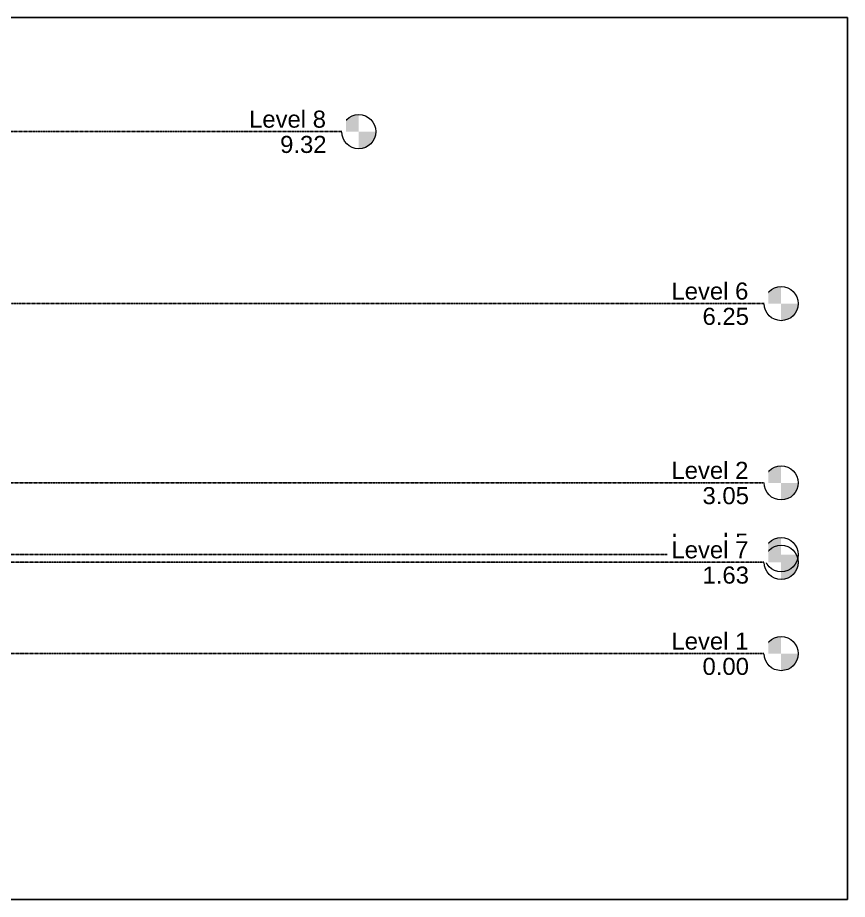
# Model space of a CAD drawing. Header units: millimetres. Extents: x -9575 to 27274, y -4387 to 11354.
# Drawn here: x 12464 to 27274, y -4387 to 11354 of the extents above; entities that cross this region are included whole.
import ezdxf

# ---------------------------------------------------------------- set-up
doc = ezdxf.new("R2010")
doc.units = ezdxf.units.MM
doc.linetypes.add('Grid Line 1_2_', pattern=[22.225, 12.7, -3.175, 3.175, -3.175])
doc.layers.add('A-FLOR-LEVL', color=51, linetype='Continuous', lineweight=9)
doc.styles.add('Arial', font='arial.ttf', dxfattribs={"height": 304.7999999999997})

# ---------------------------------------------------------------- blocks, each defined once
blk = doc.blocks.new('Level - Level Head - Circle-50818-North')
at = {"layer": 'A-FLOR-LEVL'}
h = blk.add_hatch(color=256, dxfattribs=at)
edge = h.paths.add_edge_path()
edge.add_line((26092.27321254003, 9.201507661207015e-13), (25787.47321254003, 9.201507661207015e-13))
edge.add_arc((26092.27321254003, -1.889807256774787e-14), 304.799999999999, 90.00000000000028, 180.0000000000003, ccw=False)
edge.add_line((26092.27321254003, 304.7999999999998), (26092.27321254003, 9.094947017729282e-13))
h = blk.add_hatch(color=256, dxfattribs=at)
edge = h.paths.add_edge_path()
edge.add_line((26092.27321254003, -304.7999999999998), (26092.27321254003, -1.364242052659392e-12))
edge.add_line((26092.27321254003, -1.370503710518278e-12), (26397.07321254003, -1.370503710518278e-12))
edge.add_arc((26092.27321254003, 0), 304.7999999999992, 269.99999999999994, 359.9999999999998, ccw=False)
blk.add_circle((26092.27321254003, 0), 304.7999999999993, dxfattribs=at)

msp = doc.modelspace()

# ---------------------------------------------------------------- block references
for p in [(-7539.427774336767, 9317.868523541767), (0, 6248.399999999519), (0, 3047.999999999104), (0, 1767.147675715399), (0, 0)]:
    msp.add_blockref('Level - Level Head - Circle-50818-North', p)

# ---------------------------------------------------------------- next in the draw order: texts
at = {"char_height": 304.7999999999997, "width": 1654.682999999998, "attachment_point": 1, "style": 'Arial', "bg_fill": 3, "box_fill_scale": 1.25, "bg_fill_color": 256, "bg_fill_true_color": 13158600, "bg_fill_transparency": 0}
for s, insert in [('Level 8', (16594.63046630842, 9693.818424903558)), ('Level 6', (24134.05824064517, 6624.349901361311)), ('Level 2', (24134.05824064508, 3423.949901360895)), ('Level 5', (24134.05824064516, 2143.09757707719)), ('Level 1', (24134.05824064517, 375.9499013617911))]:
    msp.add_mtext(s, dxfattribs=dict(at, insert=insert))

# ---------------------------------------------------------------- next in the draw order: texts
at = {"char_height": 304.7999999999997, "width": 1000.505999999999, "attachment_point": 1, "style": 'Arial', "bg_fill": 3, "box_fill_scale": 1.25, "bg_fill_color": 256, "bg_fill_true_color": 13158600, "bg_fill_transparency": 0}
for s, insert in [('9.32', (17149.08488509433, 9242.654629372939)), ('6.25', (24688.51265943108, 6173.186105830692)), ('3.05', (24688.51265943099, 2972.786105830276)), ('1.77', (24688.51265943107, 1691.933781546571)), ('0.00', (24688.51265943108, -75.21389416882765))]:
    msp.add_mtext(s, dxfattribs=dict(at, insert=insert))

# ---------------------------------------------------------------- next in the draw order: linework, layer by layer
at = {"linetype": 'Grid Line 1_2_'}
for p, q in [((-5274.253772695723, 9317.868523541774), (18248.04543820329, 9317.868523541772)), ((-5592.014997899376, 6248.399999999524), (25787.47321254005, 6248.399999999524)), ((8306.412343467651, 3047.999999999287), (25787.47321253996, 3047.999999999106)), ((10501.81076725963, 1767.1476757154), (25787.47321254003, 1767.1476757154)), ((10501.81076725963, 0), (25787.47321254005, 0))]:
    msp.add_line(p, q, dxfattribs=at)

# ---------------------------------------------------------------- next in the draw order: block references
msp.add_blockref('Level - Level Head - Circle-50818-North', (0, 1629.601060797341))

# ---------------------------------------------------------------- next in the draw order: texts
at = {"insert": (24134.05824064504, 2005.550962159132), "char_height": 304.7999999999997, "width": 1654.682999999998, "attachment_point": 1, "style": 'Arial', "bg_fill": 3, "box_fill_scale": 1.25, "bg_fill_color": 256, "bg_fill_true_color": 13158600, "bg_fill_transparency": 0}
msp.add_mtext('Level 7', dxfattribs=at)

# ---------------------------------------------------------------- next in the draw order: texts
at = {"insert": (24688.51265943095, 1554.387166628513), "char_height": 304.7999999999997, "width": 1000.505999999999, "attachment_point": 1, "style": 'Arial', "bg_fill": 3, "box_fill_scale": 1.25, "bg_fill_color": 256, "bg_fill_true_color": 13158600, "bg_fill_transparency": 0}
msp.add_mtext('1.63', dxfattribs=at)

# ---------------------------------------------------------------- next in the draw order: linework, layer by layer
at = {"linetype": 'Grid Line 1_2_'}
msp.add_line((10501.81076725963, 1629.601060797342), (25787.47321253992, 1629.601060797342), dxfattribs=at)
msp.add_lwpolyline([(-9574.971907706698, 11353.56281060634), (27273.82170989574, 11353.56281060634), (27273.82170989574, -4387.392396558425), (-9574.971907706698, -4387.392396558425)], close=True)

doc.saveas('drawing.dxf')
